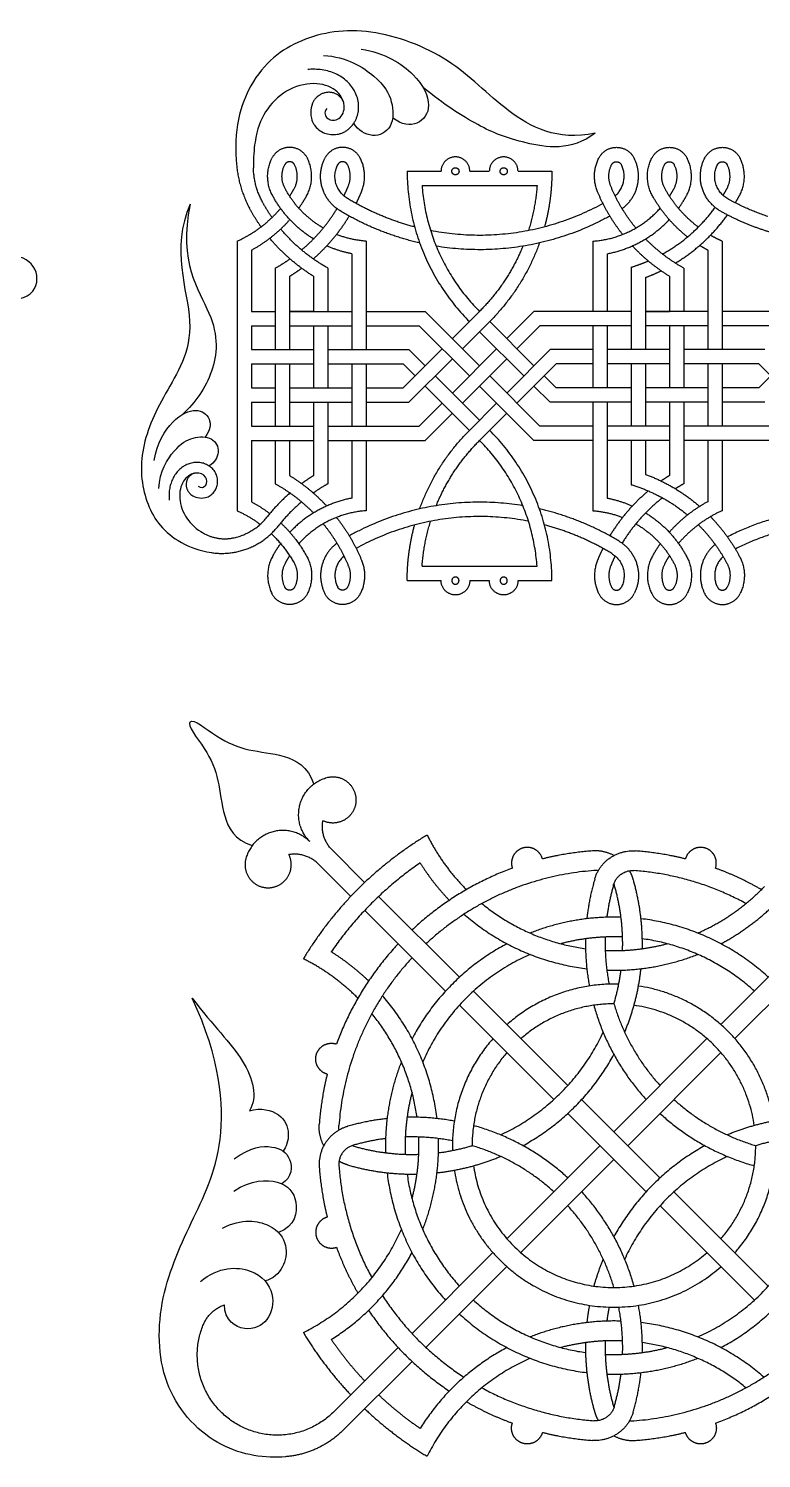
# Model space of a CAD drawing. Header units: millimetres. Extents: x -117 to 119, y -123 to 112.
# Drawn here: x 35.5 to 76, y -68.4 to 10.6 of the extents above; entities that cross this region are included whole.
import ezdxf

# ---------------------------------------------------------------- set-up
doc = ezdxf.new("R2010")
doc.units = ezdxf.units.MM
doc.header["$MEASUREMENT"] = 0
doc.layers.add('Layer 03', color=5, linetype='Continuous')

msp = doc.modelspace()

# ---------------------------------------------------------------- linework, layer by layer
at = {"layer": 'Layer 03'}
for p, q in [((57.282, 1.92), (63.635, 1.92)), ((47.064, -1.147), (47.064, -16.034)), ((54.195, -1.147), (54.195, -7.138)), ((66.722, -1.147), (66.722, -5.025)), ((73.853, -1.147), (73.853, -7.138)), ((47.856, -1.64), (47.856, -5.025)), ((53.402, -1.842), (53.402, -7.138)), ((67.514, -1.842), (67.514, -5.025)), ((73.06, -1.64), (73.06, -7.138)), ((49.177, -2.635), (49.177, -7.138)), ((49.969, -3.088), (49.969, -7.138)), ((51.29, -3.088), (51.29, -5.025)), ((52.082, -2.635), (52.082, -5.025)), ((68.834, -2.585), (68.834, -7.138)), ((69.627, -3.155), (69.627, -7.138)), ((70.947, -3.088), (70.947, -5.025)), ((71.74, -2.635), (71.74, -5.025)), ((47.856, -5.025), (49.177, -5.025)), ((49.969, -5.025), (53.402, -5.025)), ((54.195, -5.025), (57.453, -5.025)), ((57.453, -5.025), (60.458, -8.03)), ((63.463, -5.025), (61.961, -6.528)), ((68.834, -5.025), (63.463, -5.025)), ((73.06, -5.025), (69.627, -5.025)), ((77.111, -5.025), (73.853, -5.025)), ((47.856, -5.817), (49.177, -5.817)), ((47.856, -5.817), (47.856, -7.138)), ((49.969, -5.817), (53.402, -5.817)), ((51.29, -5.817), (51.29, -9.251)), ((52.082, -5.817), (52.082, -9.251)), ((54.195, -5.817), (57.125, -5.817)), ((57.125, -5.817), (59.898, -8.591)), ((61.018, -5.585), (59.516, -7.088)), ((60.458, -6.146), (62.903, -8.591)), ((63.792, -5.817), (62.521, -7.088)), ((68.834, -5.817), (63.792, -5.817)), ((66.722, -5.817), (66.722, -9.251)), ((67.514, -5.817), (67.514, -9.251)), ((73.06, -5.817), (69.627, -5.817)), ((70.947, -5.817), (70.947, -9.251)), ((71.74, -5.817), (71.74, -9.251)), ((76.783, -5.817), (73.853, -5.817)), ((61.401, -7.088), (58.956, -9.533)), ((47.856, -7.138), (51.29, -7.138)), ((52.082, -7.138), (56.561, -7.138)), ((58.956, -7.648), (56.561, -10.043)), ((61.961, -7.648), (59.516, -10.093)), ((66.722, -7.138), (64.356, -7.138)), ((70.947, -7.138), (67.514, -7.138)), ((76.218, -7.138), (71.74, -7.138)), ((47.856, -7.93), (51.29, -7.93)), ((47.856, -7.93), (47.856, -9.251)), ((49.177, -7.93), (49.177, -11.364)), ((49.969, -7.93), (49.969, -11.364)), ((52.082, -7.93), (56.232, -7.93)), ((53.402, -7.93), (53.402, -11.364)), ((54.195, -7.93), (54.195, -11.364)), ((56.232, -7.93), (56.893, -8.591)), ((61.018, -8.591), (63.792, -11.364)), ((64.684, -7.93), (62.521, -10.093)), ((66.722, -7.93), (64.684, -7.93)), ((70.947, -7.93), (67.514, -7.93)), ((68.834, -7.93), (68.834, -11.364)), ((69.627, -7.93), (69.627, -11.364)), ((75.89, -7.93), (71.74, -7.93)), ((73.06, -7.93), (73.06, -11.364)), ((73.853, -7.93), (73.853, -11.364)), ((75.89, -7.93), (76.551, -8.591)), ((47.856, -9.251), (49.177, -9.251)), ((49.969, -9.251), (53.402, -9.251)), ((54.195, -9.251), (56.232, -9.251)), ((57.453, -9.151), (59.898, -11.596)), ((60.458, -9.151), (63.463, -12.156)), ((63.463, -9.151), (64.356, -10.043)), ((68.834, -9.251), (64.684, -9.251)), ((73.06, -9.251), (69.627, -9.251)), ((75.89, -9.251), (73.853, -9.251)), ((47.856, -10.043), (47.856, -11.364)), ((47.856, -10.043), (49.177, -10.043)), ((49.969, -10.043), (53.402, -10.043)), ((51.29, -10.043), (51.29, -14.093)), ((52.082, -10.043), (52.082, -14.546)), ((54.195, -10.043), (56.561, -10.043)), ((58.395, -10.093), (57.125, -11.364)), ((68.834, -10.043), (64.356, -10.043)), ((66.722, -10.043), (66.722, -16.034)), ((67.514, -10.043), (67.514, -15.339)), ((73.06, -10.043), (69.627, -10.043)), ((70.947, -10.043), (70.947, -14.093)), ((71.74, -10.043), (71.74, -14.546)), ((76.218, -10.043), (73.853, -10.043)), ((58.956, -10.653), (57.453, -12.156)), ((61.961, -10.653), (60.458, -12.156)), ((47.856, -11.364), (51.29, -11.364)), ((52.082, -11.364), (57.125, -11.364)), ((66.722, -11.364), (63.792, -11.364)), ((70.947, -11.364), (67.514, -11.364)), ((76.783, -11.364), (71.74, -11.364)), ((47.856, -12.156), (47.856, -15.541)), ((47.856, -12.156), (51.29, -12.156)), ((49.177, -12.156), (49.177, -14.546)), ((49.969, -12.156), (49.969, -14.093)), ((52.082, -12.156), (57.453, -12.156)), ((53.402, -12.156), (53.402, -15.339)), ((54.195, -12.156), (54.195, -16.034)), ((66.722, -12.156), (63.463, -12.156)), ((70.947, -12.156), (67.514, -12.156)), ((68.834, -12.156), (68.834, -14.596)), ((69.627, -12.156), (69.627, -14.026)), ((77.111, -12.156), (71.74, -12.156)), ((73.06, -12.156), (73.06, -15.541)), ((73.853, -12.156), (73.853, -16.034)), ((57.282, -19.102), (63.635, -19.102)), ((54.112, -36.569), (52.313, -34.769)), ((59.347, -41.803), (54.882, -37.338)), ((79.033, -40.711), (74.56, -45.185)), ((65.329, -47.786), (60.117, -42.573)), ((73.789, -45.956), (68.644, -51.101)), ((70.426, -52.883), (66.099, -48.556)), ((67.875, -51.87), (62.737, -57.008)), ((76.409, -58.865), (71.196, -53.653)), ((61.966, -57.779), (57.499, -62.246)), ((56.729, -63.016), (52.95, -66.794))]:
    msp.add_line(p, q, dxfattribs=at)
for points in [[(56.461, 2.713), (58.333, 2.713)], [(59.918, 2.713), (60.998, 2.713)], [(62.583, 2.713), (64.456, 2.713)], [(51.29, -5.025), (49.969, -5.025)], [(60.458, -5.025), (58.956, -6.528)], [(70.947, -5.025), (69.627, -5.025)], [(69.627, -5.025), (70.947, -5.025)], [(61.018, -5.585), (63.463, -8.03)], [(58.395, -7.088), (56.232, -9.251)], [(78.053, -7.088), (75.89, -9.251)], [(56.561, -7.138), (57.453, -8.03)], [(64.356, -7.138), (61.961, -9.533)], [(58.013, -8.591), (60.458, -11.036)], [(64.024, -8.591), (64.684, -9.251)], [(61.401, -10.093), (59.898, -11.596)], [(56.461, -19.894), (58.333, -19.894)], [(59.918, -19.894), (60.998, -19.894)], [(59.918, -19.894), (60.998, -19.894)], [(62.583, -19.894), (64.456, -19.894)], [(53.343, -37.338), (51.543, -35.539)], [(58.578, -42.573), (54.113, -38.108)], [(78.264, -39.942), (73.79, -44.416)], [(64.56, -48.555), (59.348, -43.343)], [(73.019, -45.187), (67.875, -50.331)], [(69.657, -53.652), (65.33, -49.325)], [(67.105, -51.101), (61.968, -56.238)], [(75.639, -59.634), (70.427, -54.422)], [(61.197, -57.009), (56.73, -61.476)], [(55.96, -62.246), (52.412, -65.794)]]:
    msp.add_lwpolyline(points, dxfattribs=at)
for points, knots in [([(66.849, 4.822), (64.73, 4.364), (61.802, 5.932), (59.013, 9.027), (54.311, 10.793), (50.481, 10.19), (47.782, 8.136), (46.835, 5.021), (47.049, 2.955)], [0, 0, 0, 0, 9.255411, 18.510823, 27.766234, 37.021645, 46.277057, 53.623328, 53.623328, 53.623328, 53.623328]), ([(51.591, 6.898), (51.519, 6.845), (51.406, 6.744), (51.242, 6.542), (51.087, 6.051), (51.166, 5.593), (51.259, 5.376), (51.403, 5.156), (51.638, 4.939), (51.972, 4.782), (52.323, 4.723), (52.617, 4.75), (52.846, 4.818), (53.015, 4.895), (53.174, 4.996), (53.36, 5.156), (53.509, 5.345), (53.621, 5.552), (53.709, 5.766), (53.776, 6.053), (53.786, 6.411), (53.719, 6.767), (53.598, 7.072), (53.43, 7.355), (53.217, 7.615), (52.932, 7.862), (52.603, 8.06), (52.244, 8.208), (51.86, 8.305), (51.456, 8.351), (51.16, 8.347), (51.001, 8.334), (50.979, 8.332)], [-0.543138, -0.543138, -0.543138, -0.543138, 0, 0.40537, 1.231894, 2.216234, 2.602971, 2.978284, 3.70721, 4.39532, 5.053128, 5.714571, 6.055294, 6.405932, 6.766812, 7.121879, 7.798183, 8.126708, 8.453375, 9.111785, 9.790753, 10.477289, 11.158155, 11.64735, 12.343325, 13.058282, 13.782328, 14.514187, 15.260707, 16.027744, 16.817295, 16.937298, 16.937298, 16.937298, 16.937298]), ([(52.016, 6.184), (51.849, 5.969), (51.982, 5.511), (52.757, 5.484), (53.132, 6.329), (52.615, 7.279), (51.343, 7.695), (49.724, 7.266), (48.537, 6.029), (48.07, 4.797), (47.958, 3.461), (47.968, 2.909)], [0, 0, 0, 0, 2.792633, 5.585266, 8.377899, 11.170532, 13.963165, 16.755798, 19.548431, 22.341065, 23.827701, 23.827701, 23.827701, 23.827701]), ([(44.477, 0.896), (43.371, -1.577), (45.331, -6.127), (42.944, -9.619), (41.559, -12.806), (41.934, -15.817), (43.281, -17.587), (44.971, -18.249), (45.646, -18.349)], [0, 0, 0, 0, 9.255411, 18.510823, 27.766234, 37.021645, 46.277057, 50.573387, 50.573387, 50.573387, 50.573387]), ([(44.382, -14.992), (44.421, -15.045), (44.496, -15.13), (44.646, -15.251), (45.011, -15.366), (45.352, -15.308), (45.513, -15.239), (45.677, -15.132), (45.838, -14.957), (45.955, -14.709), (45.999, -14.448), (45.978, -14.229), (45.928, -14.059), (45.871, -13.933), (45.796, -13.815), (45.677, -13.677), (45.536, -13.566), (45.382, -13.483), (45.223, -13.418), (45.01, -13.367), (44.744, -13.36), (44.479, -13.41), (44.252, -13.5), (44.042, -13.625), (43.848, -13.783), (43.665, -13.995), (43.518, -14.239), (43.408, -14.507), (43.336, -14.792), (43.301, -15.092), (43.304, -15.312), (43.314, -15.431), (43.316, -15.447)], [-0.543138, -0.543138, -0.543138, -0.543138, 0, 0.40537, 1.231894, 2.216234, 2.602971, 2.978284, 3.70721, 4.39532, 5.053128, 5.714571, 6.055294, 6.405932, 6.766812, 7.121879, 7.798183, 8.126708, 8.453375, 9.111785, 9.790753, 10.477289, 11.158155, 11.64735, 12.343325, 13.058282, 13.782328, 14.514187, 15.260707, 16.027744, 16.817295, 16.937298, 16.937298, 16.937298, 16.937298]), ([(44.913, -14.676), (45.072, -14.8), (45.413, -14.701), (45.433, -14.125), (44.805, -13.847), (44.098, -14.23), (43.789, -15.176), (44.108, -16.38), (44.842, -17.084), (45.323, -17.342), (45.474, -17.404)], [0, 0, 0, 0, 2.792633, 5.585266, 8.377899, 11.170532, 13.963165, 16.755798, 19.548431, 20.650657, 20.650657, 20.650657, 20.650657]), ([(49.745, -68.281), (48.637, -68.373), (46.037, -68.057), (42.788, -64.709), (42.571, -59.71), (44.52, -55.268), (46.569, -51.34), (46.149, -46.296), (44.583, -42.964)], [8.288625, 8.288625, 8.288625, 8.288625, 19.92007, 32.045015, 44.169959, 56.294904, 68.419849, 80.544793, 80.544793, 80.544793, 80.544793])]:
    msp.add_open_spline(points, degree=3, knots=knots, dxfattribs=at)
for points in [[(51.834, 9.109), (53.113, 9.048), (54.949, 7.881), (55.712, 6.602), (55.714, 5.045), (54.552, 4.478), (53.743, 4.974), (53.517, 5.371)], [(53.919, 9.458), (55.232, 9.248), (57.105, 8.075), (57.909, 6.243), (57.103, 5.169), (56.16, 5.274), (55.658, 5.661)], [(66.849, 4.822), (65.528, 3.793), (62.695, 4.254), (60.488, 5.11), (58.483, 6.407), (57.34, 7.343)], [(44.477, 0.896), (43.783, -2.334), (46.146, -5.371), (45.878, -8.445), (44.78, -10.052), (44.051, -10.718)], [(34.008, -3.71), (34.466, -4.517), (35.993, -4.292), (36.153, -2.544), (34.751, -1.709), (32.941, -2.447), (31.966, -4.26), (31.961, -7.222), (33.314, -10.227)], [(42.479, -13.261), (42.635, -12.285), (43.507, -10.893), (44.869, -10.295), (45.667, -10.895), (45.589, -11.596), (45.301, -11.968)], [(42.738, -14.811), (42.783, -13.861), (43.651, -12.496), (44.601, -11.929), (45.759, -11.927), (46.181, -12.791), (45.812, -13.392), (45.517, -13.56)], [(44.47, -27.696), (44.658, -27.508), (45.985, -28.642), (47.666, -29.323), (49.664, -29.46), (50.98, -30.141), (51.302, -31.129)], [(44.47, -27.696), (44.282, -27.884), (45.416, -29.211), (46.097, -30.891), (46.234, -32.889), (46.915, -34.206), (47.904, -34.528)], [(44.583, -42.964), (45.738, -44.464), (47.719, -46.375), (48.209, -48.426), (47.742, -49.175)], [(47.742, -49.175), (48.366, -48.989), (49.573, -49.267), (50.034, -50.455), (49.781, -51.193), (49.606, -51.404)], [(46.902, -51.835), (47.817, -51.159), (49.147, -51.046), (50.122, -51.662), (50.12, -52.86), (49.529, -53.211)], [(46.881, -53.608), (47.853, -52.98), (49.531, -52.931), (50.554, -54.01), (50.262, -55.563), (49.35, -55.89)], [(46.251, -55.656), (47.332, -55.108), (49.108, -55.36), (49.907, -56.604), (49.685, -57.877), (49.049, -58.454), (48.613, -58.573)], [(45.039, -58.598), (46.051, -57.765), (48.108, -57.778), (49.229, -59.268), (48.868, -60.863), (47.552, -61.475), (46.371, -60.766), (46.366, -59.889)]]:
    msp.add_open_spline(points, degree=3, dxfattribs=at)
for points, weights in [([(52.839, 6.731), (52.295, 7.413), (51.591, 6.898)], [1, 0.721438011804, 1]), ([(52.972, 6.436), (52.943, 6.601), (52.839, 6.731)], [1, 0.969035563968, 1]), ([(49.013, 1.393), (48.474, 2.407), (48.991, 3.433)], [1, 0.887970506365, 1]), ([(50.904, 1.354), (51.477, 2.382), (50.947, 3.433)], [1, 0.883287469254, 1]), ([(52.745, 0.538), (50.992, 1.602), (51.915, 3.433)], [1, 0.734208445106, 1]), ([(53.94, 1.586), (54.329, 2.525), (53.871, 3.433)], [1, 0.909048603831, 1]), ([(66.976, 1.586), (66.587, 2.525), (67.045, 3.433)], [1, 0.909048603831, 1]), ([(68.335, 0.648), (69.845, 1.759), (69.001, 3.433)], [1, 0.763658141875, 1]), ([(70.013, 1.354), (69.439, 2.382), (69.969, 3.433)], [1, 0.883287469254, 1]), ([(71.904, 1.393), (72.443, 2.407), (71.925, 3.433)], [1, 0.887970506365, 1]), ([(73.779, 0.505), (71.943, 1.547), (72.894, 3.433)], [1, 0.724173096001, 1]), ([(74.828, 1.393), (75.367, 2.407), (74.85, 3.433)], [1, 0.887970506365, 1]), ([(47.049, 2.955), (47.175, 1.744), (47.752, 0.671)], [1, 0.981009849712, 1]), ([(48.476, 0.999), (47.988, 1.891), (47.968, 2.908)], [1, 0.971336544341, 1]), ([(49.712, 1.765), (49.366, 2.417), (49.698, 3.076)], [1, 0.887970314048, 1]), ([(50.212, 1.74), (50.58, 2.4), (50.239, 3.076)], [1, 0.883287469254, 1]), ([(53.156, 1.216), (52.029, 1.899), (52.623, 3.076)], [1, 0.734209200916, 1]), ([(53.208, 1.889), (53.458, 2.493), (53.164, 3.076)], [1, 0.909048603831, 1]), ([(56.461, 2.713), (56.461, -2.148), (59.898, -5.585)], [1, 0.923879532497, 1]), ([(64.456, 2.713), (64.456, 1.148), (64.046, -0.362)], [1, 0.991228854936, 1]), ([(67.708, 1.889), (67.458, 2.493), (67.752, 3.076)], [1, 0.909048603831, 1]), ([(67.95, 1.353), (68.796, 2.08), (68.293, 3.076)], [1, 0.787521667461, 1]), ([(70.705, 1.74), (70.336, 2.4), (70.677, 3.076)], [1, 0.883287469254, 1]), ([(71.204, 1.765), (71.55, 2.417), (71.218, 3.076)], [1, 0.887970314048, 1]), ([(74.17, 1.194), (72.99, 1.864), (73.601, 3.076)], [1, 0.724168871883, 1]), ([(74.128, 1.765), (74.475, 2.417), (74.142, 3.076)], [1, 0.887970314048, 1]), ([(51.825, -0.422), (50.455, 0.368), (49.712, 1.765)], [1, 0.961206943573, 1]), ([(49.967, 1.335), (50.096, 1.533), (50.212, 1.74)], [1, 0.999392380826, 1]), ([(52.964, 1.349), (53.095, 1.615), (53.208, 1.889)], [1, 0.999480511243, 1]), ([(53.643, 0.933), (53.803, 1.254), (53.94, 1.586)], [1, 0.99935574038, 1]), ([(57.282, 1.92), (57.577, -2.144), (60.458, -5.025)], [1, 0.937136402449, 1]), ([(63.635, 1.92), (63.542, 0.65), (63.161, -0.565)], [1, 0.993296342608, 1]), ([(68.359, -0.776), (67.504, 0.309), (66.976, 1.586)], [1, 0.990580465428, 1]), ([(69.091, -0.422), (68.229, 0.631), (67.708, 1.889)], [1, 0.989229306333, 1]), ([(72.543, -0.372), (71.401, 0.49), (70.705, 1.74)], [1, 0.978529034261, 1]), ([(70.947, 1.331), (71.086, 1.542), (71.204, 1.765)], [1, 0.998955305089, 1]), ([(73.912, 1.382), (74.025, 1.571), (74.128, 1.765)], [1, 0.999695675415, 1]), ([(48.995, 0.159), (48.713, 0.565), (48.476, 0.999)], [1, 0.998560800484, 1]), ([(51.29, -1.026), (49.821, -0.127), (49.013, 1.393)], [1, 0.964678737076, 1]), ([(50.475, 0.673), (50.708, 1.002), (50.904, 1.354)], [1, 0.998592102789, 1]), ([(56.871, -0.362), (54.899, 0.158), (53.156, 1.216)], [1, 0.989670225304, 1]), ([(67.274, 0.933), (62.787, -1.549), (57.755, -0.565)], [1, 0.939598946447, 1]), ([(71.947, -0.913), (70.753, 0.026), (70.013, 1.354)], [1, 0.980507347456, 1]), ([(71.449, 0.663), (71.701, 1.013), (71.904, 1.393)], [1, 0.997673510243, 1]), ([(76.387, 0.217), (75.229, 0.594), (74.17, 1.194)], [1, 0.994932401514, 1]), ([(74.588, 0.968), (74.713, 1.178), (74.828, 1.393)], [1, 0.999684079619, 1]), ([(47.064, -1.147), (48.471, -0.515), (49.467, 0.663)], [1, 0.975157693019, 1]), ([(48.39, -0.359), (48.04, 0.137), (47.752, 0.671)], [1, 0.998160109006, 1]), ([(47.856, -1.64), (49.07, -0.991), (49.978, 0.043)], [1, 0.983931052306, 1]), ([(50.629, -1.634), (51.794, -0.655), (52.581, 0.648)], [1, 0.986597606175, 1]), ([(51.271, -2.128), (52.451, -1.1), (53.26, 0.24)], [1, 0.987964317528, 1]), ([(57.149, -1.246), (54.802, -0.71), (52.745, 0.538)], [1, 0.987150971187, 1]), ([(67.656, 0.24), (63.149, -2.254), (58.066, -1.425)], [1, 0.944902591081, 1]), ([(66.722, -1.147), (68.95, -0.991), (70.441, 0.673)], [1, 0.926794246676, 1]), ([(67.514, -1.842), (69.533, -1.458), (70.938, 0.043)], [1, 0.950753024541, 1]), ([(70.563, -1.857), (72.305, -0.896), (73.473, 0.715)], [1, 0.975994716556, 1]), ([(71.276, -2.36), (72.988, -1.325), (74.152, 0.302)], [1, 0.979429903648, 1]), ([(76.62, -0.682), (75.128, -0.26), (73.779, 0.505)], [1, 0.992785496083, 1]), ([(52.082, -2.635), (50.578, -1.799), (49.477, -0.476)], [1, 0.982954963553, 1]), ([(54.195, -1.147), (53.348, -1.087), (52.557, -0.776)], [1, 0.988340369467, 1]), ([(51.29, -3.088), (49.911, -2.234), (48.873, -0.988)], [1, 0.987083408102, 1]), ([(53.402, -1.842), (52.684, -1.705), (52.016, -1.408)], [1, 0.99334019443, 1]), ([(62.851, -1.425), (62.017, -3.466), (60.458, -5.025)], [1, 0.980303436155, 1]), ([(63.768, -1.246), (62.88, -3.724), (61.018, -5.585)], [1, 0.975754113451, 1]), ([(70.947, -3.088), (69.812, -2.385), (68.9, -1.408)], [1, 0.991182145179, 1]), ([(71.74, -2.635), (70.565, -1.982), (69.627, -1.021)], [1, 0.98950861397, 1]), ([(73.06, -1.64), (72.834, -1.52), (72.617, -1.384)], [1, 0.99943029023, 1]), ([(73.853, -1.147), (73.525, -1), (73.215, -0.819)], [1, 0.998605310422, 1]), ([(49.177, -2.635), (49.595, -2.402), (49.987, -2.128)], [1, 0.998648634601, 1]), ([(68.834, -2.585), (69.316, -2.44), (69.778, -2.241)], [1, 0.998412984952, 1]), ([(49.969, -3.088), (50.308, -2.878), (50.629, -2.642)], [1, 0.999204669676, 1]), ([(69.627, -3.155), (70.067, -2.992), (70.489, -2.787)], [1, 0.998833326854, 1]), ([(57.149, -15.935), (58.037, -13.457), (59.898, -11.596)], [1, 0.975754113451, 1]), ([(64.456, -19.894), (64.456, -15.033), (61.018, -11.596)], [1, 0.923879532511, 1]), ([(58.066, -15.756), (58.899, -13.715), (60.458, -12.156)], [1, 0.980303436155, 1]), ([(63.635, -19.102), (63.339, -15.037), (60.458, -12.156)], [1, 0.93713640246, 1]), ([(44.506, -14.064), (43.999, -14.469), (44.382, -14.992)], [1, 0.721438011804, 1]), ([(44.725, -13.966), (44.603, -13.987), (44.506, -14.064)], [1, 0.969035563968, 1]), ([(49.969, -14.093), (51.105, -14.796), (52.016, -15.774)], [1, 0.991182145179, 1]), ([(51.29, -14.093), (50.95, -14.303), (50.629, -14.539)], [1, 0.999204669676, 1]), ([(69.627, -14.026), (71.283, -14.64), (72.617, -15.797)], [1, 0.98385243331, 1]), ([(70.947, -14.093), (70.714, -14.237), (70.489, -14.394)], [1, 0.99962372253, 1]), ([(49.177, -14.546), (50.351, -15.199), (51.29, -16.16)], [1, 0.98950861397, 1]), ([(52.082, -14.546), (51.663, -14.779), (51.271, -15.054)], [1, 0.998648634601, 1]), ([(69.778, -14.94), (68.512, -16.005), (67.656, -17.421)], [1, 0.986574066629, 1]), ([(68.834, -14.596), (70.56, -15.117), (71.947, -16.268)], [1, 0.980171233777, 1]), ([(71.74, -14.546), (71.504, -14.677), (71.276, -14.822)], [1, 0.99957111061, 1]), ([(47.856, -15.541), (48.39, -15.826), (48.873, -16.193)], [1, 0.996823886938, 1]), ([(49.987, -15.054), (49.286, -15.665), (48.71, -16.394)], [1, 0.995697344157, 1]), ([(50.629, -15.547), (49.912, -16.15), (49.331, -16.886)], [1, 0.994854794306, 1]), ([(53.402, -15.339), (51.376, -15.725), (49.969, -17.234)], [1, 0.95042443341, 1]), ([(62.851, -15.756), (57.767, -14.927), (53.26, -17.421)], [1, 0.944902591081, 1]), ([(67.514, -15.339), (68.232, -15.476), (68.9, -15.774)], [1, 0.99334019443, 1]), ([(70.563, -15.324), (69.217, -16.37), (68.335, -17.829)], [1, 0.983271529, 1]), ([(73.06, -15.541), (71.847, -16.19), (70.938, -17.224)], [1, 0.983931052306, 1]), ([(46.837, -17.539), (47.985, -17.313), (48.71, -16.394)], [1, 0.938063714572, 1]), ([(47.064, -16.034), (47.744, -16.34), (48.342, -16.786)], [1, 0.994018975036, 1]), ([(54.195, -16.034), (51.966, -16.191), (50.475, -17.854)], [1, 0.926794246676, 1]), ([(52.557, -16.405), (53.412, -17.491), (53.94, -18.767)], [1, 0.990580465428, 1]), ([(63.161, -16.616), (58.129, -15.632), (53.643, -18.115)], [1, 0.939598946447, 1]), ([(68.171, -17.719), (66.114, -16.471), (63.768, -15.935)], [1, 0.987150971186, 1]), ([(66.722, -16.034), (67.569, -16.094), (68.359, -16.405)], [1, 0.988340369467, 1]), ([(69.627, -16.155), (71.095, -17.054), (71.904, -18.574)], [1, 0.964678737076, 1]), ([(73.853, -16.034), (72.445, -16.666), (71.449, -17.845)], [1, 0.975157693019, 1]), ([(73.215, -16.362), (74.179, -17.353), (74.828, -18.574)], [1, 0.990007237091, 1]), ([(80.116, -16.014), (76.953, -16.014), (74.152, -17.483)], [1, 0.970975221881, 1]), ([(45.646, -18.349), (47.912, -18.683), (49.331, -16.886)], [1, 0.865666717918, 1]), ([(48.953, -17.3), (49.706, -18.014), (50.212, -18.921)], [1, 0.988524796131, 1]), ([(49.477, -16.706), (50.332, -17.51), (50.904, -18.535)], [1, 0.988235462794, 1]), ([(51.825, -16.759), (52.688, -17.812), (53.208, -19.07)], [1, 0.989229306333, 1]), ([(56.461, -19.894), (56.461, -18.329), (56.871, -16.819)], [1, 0.991228854931, 1]), ([(57.282, -19.102), (57.374, -17.831), (57.755, -16.616)], [1, 0.993296342604, 1]), ([(67.76, -18.397), (66.017, -17.339), (64.046, -16.819)], [1, 0.989670225304, 1]), ([(69.091, -16.759), (70.461, -17.549), (71.204, -18.946)], [1, 0.961206943573, 1]), ([(72.543, -16.809), (73.497, -17.758), (74.128, -18.946)], [1, 0.988804932062, 1]), ([(80.116, -16.806), (77.189, -16.806), (74.588, -18.149)], [1, 0.971733908631, 1]), ([(45.474, -17.404), (46.135, -17.677), (46.837, -17.539)], [1, 0.957257130738, 1]), ([(49.467, -17.845), (49.215, -18.194), (49.013, -18.574)], [1, 0.997673510243, 1]), ([(52.581, -17.829), (51.071, -18.94), (51.915, -20.614)], [1, 0.763658141875, 1]), ([(67.274, -18.115), (67.113, -18.436), (66.976, -18.767)], [1, 0.99935574038, 1]), ([(68.171, -17.719), (69.924, -18.783), (69.001, -20.614)], [1, 0.734208197415, 1]), ([(70.441, -17.854), (70.209, -18.183), (70.013, -18.535)], [1, 0.998592102789, 1]), ([(73.473, -17.896), (72.091, -19.022), (72.894, -20.614)], [1, 0.779359011586, 1]), ([(49.013, -18.574), (48.474, -19.588), (48.991, -20.614)], [1, 0.887970506365, 1]), ([(49.712, -18.946), (49.366, -19.598), (49.698, -20.257)], [1, 0.887970314048, 1]), ([(49.969, -18.513), (49.831, -18.724), (49.712, -18.946)], [1, 0.998955305089, 1]), ([(50.212, -18.921), (50.58, -19.582), (50.239, -20.257)], [1, 0.883287469254, 1]), ([(50.904, -18.535), (51.477, -19.563), (50.947, -20.614)], [1, 0.883287469254, 1]), ([(52.966, -18.534), (52.121, -19.261), (52.623, -20.257)], [1, 0.787521667461, 1]), ([(53.94, -18.767), (54.329, -19.706), (53.871, -20.614)], [1, 0.909048603831, 1]), ([(66.976, -18.767), (66.587, -19.706), (67.045, -20.614)], [1, 0.909048603831, 1]), ([(67.952, -18.53), (67.821, -18.796), (67.708, -19.07)], [1, 0.999480511243, 1]), ([(67.76, -18.397), (68.887, -19.08), (68.293, -20.257)], [1, 0.734208197421, 1]), ([(70.013, -18.535), (69.439, -19.563), (69.969, -20.614)], [1, 0.883287469254, 1]), ([(70.705, -18.921), (70.336, -19.582), (70.677, -20.257)], [1, 0.883287469254, 1]), ([(70.949, -18.516), (70.82, -18.714), (70.705, -18.921)], [1, 0.999392380826, 1]), ([(71.204, -18.946), (71.55, -19.598), (71.218, -20.257)], [1, 0.887970314048, 1]), ([(71.904, -18.574), (72.443, -19.588), (71.925, -20.614)], [1, 0.887970506365, 1]), ([(73.912, -18.563), (73.114, -19.292), (73.601, -20.257)], [1, 0.796769411308, 1]), ([(74.128, -18.946), (74.475, -19.598), (74.142, -20.257)], [1, 0.887970314048, 1]), ([(74.828, -18.574), (75.367, -19.588), (74.85, -20.614)], [1, 0.887970506365, 1]), ([(53.208, -19.07), (53.458, -19.674), (53.164, -20.257)], [1, 0.909048603831, 1]), ([(67.708, -19.07), (67.458, -19.674), (67.752, -20.257)], [1, 0.909048603831, 1]), ([(52.313, -34.769), (51.638, -34.095), (51.802, -33.156)], [1, 0.887561805612, 1]), ([(57.562, -33.946), (53.294, -36.513), (50.727, -40.781)], [1, 0.970418216463, 1]), ([(57.562, -33.946), (58.402, -35.63), (59.734, -36.96)], [1, 0.986944821179, 1]), ([(51.543, -35.539), (50.869, -34.864), (49.93, -35.028)], [1, 0.887561805612, 1]), ([(57.179, -35.485), (54.264, -37.483), (52.266, -40.398)], [1, 0.983020092793, 1]), ([(57.179, -35.485), (57.876, -36.601), (58.788, -37.549)], [1, 0.994611107455, 1]), ([(66.697, -34.824), (65.296, -34.926), (63.934, -35.265)], [1, 0.996318357597, 1]), ([(67.881, -35.075), (67.326, -34.778), (66.697, -34.824)], [1, 0.960501678486, 1]), ([(66.819, -36.384), (67.312, -34.696), (69.066, -34.824)], [1, 0.77771484224, 1]), ([(71.829, -35.265), (70.467, -34.926), (69.066, -34.824)], [1, 0.996318357597, 1]), ([(62.27, -35.776), (59.153, -36.917), (56.729, -39.186)], [1, 0.979932766416, 1]), ([(66.776, -35.909), (61.425, -36.298), (57.499, -39.955)], [1, 0.943198329558, 1]), ([(67.017, -35.918), (66.897, -35.9), (66.776, -35.909)], [1, 0.993844894238, 1]), ([(67.864, -36.689), (68.11, -35.845), (68.987, -35.909)], [1, 0.77771484224, 1]), ([(68.956, -36.428), (68.884, -36.16), (68.746, -35.918)], [1, 0.991931548683, 1]), ([(75.176, -37.729), (72.279, -36.148), (68.987, -35.909)], [1, 0.977318957433, 1]), ([(76.028, -36.96), (74.812, -36.258), (73.493, -35.776)], [1, 0.996318357597, 1]), ([(66.819, -36.384), (66.506, -37.458), (66.385, -38.569)], [1, 0.996162557633, 1]), ([(67.864, -36.689), (67.606, -37.573), (67.49, -38.486)], [1, 0.996885846122, 1]), ([(67.89, -36.66), (67.886, -36.647), (67.881, -36.634)], [1, 0.999921182663, 1]), ([(68.359, -40.32), (68.418, -38.452), (67.89, -36.66)], [1, 0.987350140427, 1]), ([(69.45, -40.222), (69.491, -38.288), (68.956, -36.428)], [1, 0.988632906165, 1]), ([(72.511, -39.359), (74.605, -38.442), (76.191, -36.794)], [1, 0.980905758328, 1]), ([(60.586, -37.729), (63.099, -39.781), (66.313, -40.222)], [1, 0.962643166437, 1]), ([(73.791, -39.949), (75.575, -39.003), (76.975, -37.549)], [1, 0.987444757577, 1]), ([(59.597, -38.318), (62.528, -40.868), (66.385, -41.328)], [1, 0.955756798436, 1]), ([(68.272, -38.486), (65.672, -38.405), (63.252, -39.359)], [1, 0.979410722069, 1]), ([(76.409, -41.797), (73.413, -39.051), (69.378, -38.569)], [1, 0.951862625241, 1]), ([(55.96, -39.955), (53.696, -42.377), (52.556, -45.489)], [1, 0.979990044518, 1]), ([(61.972, -39.949), (58.545, -41.764), (56.729, -45.192)], [1, 0.95588402082, 1]), ([(68.359, -39.578), (66.623, -39.506), (64.942, -39.949)], [1, 0.988838967995, 1]), ([(66.313, -39.675), (66.285, -40.99), (66.526, -42.283)], [1, 0.9947006675, 1]), ([(67.404, -39.578), (67.362, -40.892), (67.614, -42.183)], [1, 0.993672106772, 1]), ([(67.404, -40.32), (69.14, -40.391), (70.821, -39.949)], [1, 0.988836963545, 1]), ([(75.639, -42.567), (72.993, -40.161), (69.45, -39.675)], [1, 0.955129955246, 1]), ([(53.74, -42.954), (52.411, -41.622), (50.727, -40.781)], [1, 0.986944821179, 1]), ([(54.329, -42.007), (53.381, -41.095), (52.266, -40.398)], [1, 0.994611107455, 1]), ([(56.73, -40.725), (53.079, -44.649), (52.689, -49.995)], [1, 0.943300652925, 1]), ([(63.252, -40.538), (59.127, -42.346), (57.318, -46.471)], [1, 0.931476661364, 1]), ([(67.49, -41.411), (70.091, -41.492), (72.511, -40.538)], [1, 0.979408478324, 1]), ([(67.881, -43.267), (68.153, -42.355), (68.272, -41.411)], [1, 0.996672698165, 1]), ([(68.475, -44.839), (69.179, -43.148), (69.378, -41.328)], [1, 0.989805736889, 1]), ([(68.148, -42.183), (64.613, -42.077), (61.966, -44.422)], [1, 0.9296245549, 1]), ([(76.699, -49.745), (75.705, -43.277), (69.237, -42.283)], [1, 0.806328990231, 1]), ([(58.109, -49.604), (57.649, -45.747), (55.099, -42.817)], [1, 0.955753410037, 1]), ([(67.881, -43.267), (64.948, -43.267), (62.737, -45.193)], [1, 0.93651222684, 1]), ([(66.772, -43.346), (67.589, -46.294), (69.657, -48.549)], [1, 0.972285804439, 1]), ([(67.881, -43.267), (68.639, -45.814), (70.427, -47.779)], [1, 0.9749049536, 1]), ([(75.636, -49.991), (74.804, -44.178), (68.991, -43.346)], [1, 0.800120077649, 1]), ([(57.003, -49.532), (56.562, -46.318), (54.51, -43.806)], [1, 0.962639447105, 1]), ([(61.619, -50.507), (65.493, -48.712), (67.287, -44.839)], [1, 0.938806869842, 1]), ([(61.197, -45.192), (58.858, -47.838), (58.964, -51.368)], [1, 0.929813245525, 1]), ([(56.14, -46.471), (55.186, -48.892), (55.267, -51.492)], [1, 0.979407827131, 1]), ([(61.968, -45.963), (60.048, -48.173), (60.048, -51.101)], [1, 0.9367174882, 1]), ([(62.854, -51.101), (66.099, -49.319), (67.881, -46.074)], [1, 0.960183043699, 1]), ([(52.046, -47.153), (51.706, -48.515), (51.604, -49.916)], [1, 0.996318357597, 1]), ([(56.729, -48.162), (56.286, -49.842), (56.358, -51.578)], [1, 0.988836831469, 1]), ([(71.196, -48.549), (73.164, -50.342), (75.715, -51.101)], [1, 0.974816177533, 1]), ([(55.35, -49.604), (54.215, -49.728), (53.121, -50.052)], [1, 0.996004385918, 1]), ([(59.063, -49.745), (57.77, -49.504), (56.456, -49.532)], [1, 0.9947006675, 1]), ([(70.426, -49.319), (72.683, -51.392), (75.636, -52.21)], [1, 0.972200282211, 1]), ([(77.654, -49.604), (75.834, -49.803), (74.143, -50.506)], [1, 0.989805301198, 1]), ([(51.856, -51.101), (51.559, -50.545), (51.604, -49.916)], [1, 0.960501678486, 1]), ([(53.121, -50.052), (51.479, -50.568), (51.604, -52.285)], [1, 0.784269427408, 1]), ([(52.699, -50.236), (52.681, -50.116), (52.689, -49.995)], [1, 0.993844894238, 1]), ([(65.33, -52.876), (63.075, -50.808), (60.127, -49.991)], [1, 0.972286611415, 1]), ([(53.44, -51.092), (52.627, -51.354), (52.689, -52.206)], [1, 0.786556619278, 1]), ([(53.47, -51.118), (53.442, -51.11), (53.414, -51.101)], [1, 0.999642351727, 1]), ([(55.267, -50.71), (54.338, -50.827), (53.44, -51.092)], [1, 0.99678074615, 1]), ([(53.47, -51.118), (55.248, -51.637), (57.1, -51.578)], [1, 0.987559024388, 1]), ([(58.964, -50.834), (57.673, -50.581), (56.358, -50.623)], [1, 0.993672106772, 1]), ([(56.729, -54.04), (57.172, -52.36), (57.1, -50.623)], [1, 0.988838967995, 1]), ([(57.318, -55.73), (58.273, -53.31), (58.192, -50.71)], [1, 0.979410722069, 1]), ([(58.192, -51.492), (59.136, -51.372), (60.048, -51.101)], [1, 0.996672627879, 1]), ([(64.56, -53.646), (62.594, -51.858), (60.048, -51.101)], [1, 0.974906093142, 1]), ([(72.908, -51.101), (69.664, -52.883), (67.881, -56.128)], [1, 0.960183043699, 1]), ([(73.789, -56.245), (75.715, -54.034), (75.715, -51.1)], [1, 0.936507198795, 1]), ([(74.56, -57.016), (76.905, -54.369), (76.799, -50.834)], [1, 0.929619270563, 1]), ([(77.571, -50.709), (76.627, -50.829), (75.715, -51.101)], [1, 0.996672627879, 1]), ([(53.165, -52.163), (52.92, -52.091), (52.699, -51.965)], [1, 0.993205062201, 1]), ([(58.109, -52.597), (59.929, -52.399), (61.619, -51.695)], [1, 0.989805301198, 1]), ([(74.143, -51.695), (70.27, -53.489), (68.476, -57.363)], [1, 0.938806869842, 1]), ([(51.604, -52.285), (51.706, -53.686), (52.046, -55.048)], [1, 0.996318357597, 1]), ([(52.689, -52.206), (52.929, -55.498), (54.51, -58.396)], [1, 0.977318957433, 1]), ([(53.165, -52.163), (55.045, -52.711), (57.003, -52.669)], [1, 0.988361642256, 1]), ([(55.35, -52.597), (55.831, -56.633), (58.578, -59.629)], [1, 0.951867020574, 1]), ([(56.456, -52.669), (56.942, -56.212), (59.348, -58.858)], [1, 0.955134202338, 1]), ([(68.991, -58.855), (68.173, -55.902), (66.099, -53.645)], [1, 0.972199474128, 1]), ([(67.882, -58.934), (67.122, -56.383), (65.329, -54.415)], [1, 0.974815036141, 1]), ([(50.727, -61.42), (54.464, -59.555), (56.14, -55.73)], [1, 0.940245620724, 1]), ([(72.511, -61.664), (76.636, -59.856), (78.444, -55.73)], [1, 0.931476661364, 1]), ([(52.556, -56.712), (53.039, -58.031), (53.74, -59.248)], [1, 0.996318357597, 1]), ([(52.266, -61.803), (55.142, -60.006), (56.729, -57.01)], [1, 0.965746349899, 1]), ([(67.287, -57.363), (66.983, -58.093), (66.772, -58.855)], [1, 0.99807280878, 1]), ([(73.791, -62.253), (77.218, -60.437), (79.033, -57.01)], [1, 0.95588402082, 1]), ([(45.181, -61.029), (45.516, -60.192), (46.366, -59.889)], [1, 0.911154068633, 1]), ([(55.099, -59.385), (56.868, -62.114), (59.597, -63.883)], [1, 0.977952105386, 1]), ([(60.117, -59.628), (62.765, -62.039), (66.313, -62.526)], [1, 0.955009283532, 1]), ([(66.526, -59.919), (66.438, -60.393), (66.385, -60.873)], [1, 0.999281468269, 1]), ([(69.45, -62.526), (69.478, -61.212), (69.237, -59.919)], [1, 0.9947006675, 1]), ([(54.329, -60.194), (56.12, -62.862), (58.788, -64.653)], [1, 0.981161909113, 1]), ([(59.347, -60.398), (62.344, -63.15), (66.385, -63.633)], [1, 0.951748537498, 1]), ([(68.273, -60.79), (65.672, -60.709), (63.252, -61.664)], [1, 0.979408478324, 1]), ([(67.615, -60.018), (67.54, -60.402), (67.49, -60.79)], [1, 0.999435835266, 1]), ([(68.359, -62.624), (68.401, -61.309), (68.148, -60.018)], [1, 0.993672106772, 1]), ([(50.727, -61.42), (51.848, -63.284), (53.343, -64.863)], [1, 0.994150597136, 1]), ([(76.165, -63.883), (73.235, -61.334), (69.378, -60.873)], [1, 0.955756798436, 1]), ([(52.266, -61.803), (53.1, -63.02), (54.113, -64.094)], [1, 0.996976808176, 1]), ([(61.972, -62.253), (58.976, -63.84), (57.179, -66.716)], [1, 0.965746349899, 1]), ([(68.359, -61.882), (66.623, -61.81), (64.942, -62.253)], [1, 0.988836963545, 1]), ([(66.313, -61.979), (66.271, -63.914), (66.807, -65.773)], [1, 0.988632906165, 1]), ([(67.404, -61.882), (67.346, -63.718), (67.855, -65.482)], [1, 0.98776708524, 1]), ([(67.404, -62.624), (69.14, -62.696), (70.821, -62.253)], [1, 0.988838967995, 1]), ([(68.987, -66.293), (74.333, -65.904), (78.257, -62.252)], [1, 0.943300648447, 1]), ([(75.176, -64.472), (72.664, -62.42), (69.45, -61.979)], [1, 0.962643166437, 1]), ([(63.252, -62.842), (59.427, -64.518), (57.562, -68.255)], [1, 0.940245620724, 1]), ([(67.49, -63.715), (70.091, -63.796), (72.511, -62.842)], [1, 0.979410722069, 1]), ([(73.494, -66.425), (76.61, -65.284), (79.033, -63.016)], [1, 0.979940299704, 1]), ([(67.899, -65.512), (68.157, -64.629), (68.273, -63.715)], [1, 0.996885846122, 1]), ([(68.944, -65.817), (69.257, -64.744), (69.378, -63.633)], [1, 0.996162557633, 1]), ([(60.586, -64.472), (63.484, -66.053), (66.776, -66.293)], [1, 0.977318957433, 1]), ([(54.882, -64.863), (55.958, -65.879), (57.179, -66.716)], [1, 0.996957518891, 1]), ([(59.734, -65.242), (60.952, -65.943), (62.271, -66.426)], [1, 0.996316452716, 1]), ([(67.899, -65.512), (67.653, -66.356), (66.776, -66.293)], [1, 0.77771484224, 1]), ([(67.855, -65.482), (67.867, -65.526), (67.881, -65.568)], [1, 0.999163060235, 1]), ([(54.112, -65.633), (55.694, -67.132), (57.562, -68.255)], [1, 0.994125256231, 1]), ([(68.944, -65.817), (68.451, -67.505), (66.697, -67.378)], [1, 0.77771484224, 1]), ([(66.807, -65.773), (66.879, -66.042), (67.017, -66.283)], [1, 0.991931548683, 1]), ([(68.746, -66.283), (68.866, -66.301), (68.987, -66.293)], [1, 0.993844894238, 1]), ([(52.95, -66.794), (51.62, -68.125), (49.745, -68.281)], [1, 0.938946697843, 1]), ([(63.934, -66.936), (65.297, -67.276), (66.697, -67.378)], [1, 0.996320273728, 1]), ([(69.066, -67.378), (70.467, -67.276), (71.83, -66.936)], [1, 0.996316317384, 1]), ([(67.881, -67.126), (68.437, -67.423), (69.066, -67.378)], [1, 0.960501678486, 1])]:
    msp.add_rational_spline(points, weights, degree=2, dxfattribs=at)
for points, weights, knots in [([(50.947, 3.433), (50.643, 4.035), (49.969, 4.035), (49.295, 4.035), (48.991, 3.433)], [1, 0.851591137448, 1, 0.851591137448, 1], [1.791758, 1.791758, 1.791758, 2.424794, 2.424794, 3.05783, 3.05783, 3.05783]), ([(53.871, 3.433), (53.568, 4.035), (52.893, 4.035), (52.219, 4.035), (51.915, 3.433)], [1, 0.851591137448, 1, 0.851591137448, 1], [1.791758, 1.791758, 1.791758, 2.424794, 2.424794, 3.05783, 3.05783, 3.05783]), ([(67.045, 3.433), (67.349, 4.035), (68.023, 4.035), (68.697, 4.035), (69.001, 3.433)], [1, 0.851591137448, 1, 0.851591137448, 1], [1.791758, 1.791758, 1.791758, 2.424794, 2.424794, 3.05783, 3.05783, 3.05783]), ([(69.969, 3.433), (70.273, 4.035), (70.947, 4.035), (71.622, 4.035), (71.925, 3.433)], [1, 0.851591137448, 1, 0.851591137448, 1], [1.791758, 1.791758, 1.791758, 2.424794, 2.424794, 3.05783, 3.05783, 3.05783]), ([(72.894, 3.433), (73.198, 4.035), (73.872, 4.035), (74.546, 4.035), (74.85, 3.433)], [1, 0.851591137448, 1, 0.851591137448, 1], [1.791758, 1.791758, 1.791758, 2.424794, 2.424794, 3.05783, 3.05783, 3.05783]), ([(50.239, 3.076), (50.155, 3.242), (49.969, 3.242), (49.782, 3.242), (49.698, 3.076)], [1, 0.851591126083, 1, 0.851591126083, 1], [1.791758, 1.791758, 1.791758, 2.424794, 2.424794, 3.05783, 3.05783, 3.05783]), ([(53.164, 3.076), (53.08, 3.242), (52.893, 3.242), (52.707, 3.242), (52.623, 3.076)], [1, 0.851591126083, 1, 0.851591126083, 1], [1.791758, 1.791758, 1.791758, 2.424794, 2.424794, 3.05783, 3.05783, 3.05783]), ([(59.918, 2.713), (59.918, 3.505), (59.126, 3.505), (58.333, 3.505), (58.333, 2.713)], [1, 0.707106781187, 1, 0.707106781187, 1], [11.793246, 11.793246, 11.793246, 14.149515, 14.149515, 16.505783, 16.505783, 16.505783]), ([(62.583, 2.713), (62.583, 3.505), (61.791, 3.505), (60.998, 3.505), (60.998, 2.713)], [1, 0.707106781187, 1, 0.707106781187, 1], [11.793246, 11.793246, 11.793246, 14.149515, 14.149515, 16.505783, 16.505783, 16.505783]), ([(67.752, 3.076), (67.836, 3.242), (68.023, 3.242), (68.209, 3.242), (68.293, 3.076)], [1, 0.851591126083, 1, 0.851591126083, 1], [1.791758, 1.791758, 1.791758, 2.424794, 2.424794, 3.05783, 3.05783, 3.05783]), ([(70.677, 3.076), (70.761, 3.242), (70.947, 3.242), (71.134, 3.242), (71.218, 3.076)], [1, 0.851591126083, 1, 0.851591126083, 1], [1.791758, 1.791758, 1.791758, 2.424794, 2.424794, 3.05783, 3.05783, 3.05783]), ([(73.601, 3.076), (73.685, 3.242), (73.872, 3.242), (74.058, 3.242), (74.142, 3.076)], [1, 0.851591126083, 1, 0.851591126083, 1], [1.791758, 1.791758, 1.791758, 2.424794, 2.424794, 3.05783, 3.05783, 3.05783]), ([(59.126, 2.515), (59.324, 2.515), (59.324, 2.713), (59.324, 2.911), (59.126, 2.911), (58.928, 2.911), (58.928, 2.713), (58.928, 2.515), (59.126, 2.515)], [1, 0.707106781187, 1, 0.707106781187, 1, 0.707106781187, 1, 0.707106781187, 1], [0, 0, 0, 0.589049, 0.589049, 1.178097, 1.178097, 1.767146, 1.767146, 2.356194, 2.356194, 2.356194]), ([(61.791, 2.515), (61.989, 2.515), (61.989, 2.713), (61.989, 2.911), (61.791, 2.911), (61.593, 2.911), (61.593, 2.713), (61.593, 2.515), (61.791, 2.515)], [1, 0.707106781187, 1, 0.707106781187, 1, 0.707106781187, 1, 0.707106781187, 1], [0, 0, 0, 0.589049, 0.589049, 1.178097, 1.178097, 1.767146, 1.767146, 2.356194, 2.356194, 2.356194]), ([(59.126, -19.696), (59.324, -19.696), (59.324, -19.894), (59.324, -20.092), (59.126, -20.092), (58.928, -20.092), (58.928, -19.894), (58.928, -19.696), (59.126, -19.696)], [1, 0.707106781187, 1, 0.707106781187, 1, 0.707106781187, 1, 0.707106781187, 1], [0, 0, 0, 0.589049, 0.589049, 1.178097, 1.178097, 1.767146, 1.767146, 2.356194, 2.356194, 2.356194]), ([(61.791, -19.696), (61.989, -19.696), (61.989, -19.894), (61.989, -20.092), (61.791, -20.092), (61.593, -20.092), (61.593, -19.894), (61.593, -19.696), (61.791, -19.696)], [1, 0.707106781187, 1, 0.707106781187, 1, 0.707106781187, 1, 0.707106781187, 1], [0, 0, 0, 0.589049, 0.589049, 1.178097, 1.178097, 1.767146, 1.767146, 2.356194, 2.356194, 2.356194]), ([(50.239, -20.257), (50.155, -20.423), (49.969, -20.423), (49.782, -20.423), (49.698, -20.257)], [1, 0.851591126083, 1, 0.851591126083, 1], [1.791758, 1.791758, 1.791758, 2.424794, 2.424794, 3.05783, 3.05783, 3.05783]), ([(53.164, -20.257), (53.08, -20.423), (52.893, -20.423), (52.707, -20.423), (52.623, -20.257)], [1, 0.851591126083, 1, 0.851591126083, 1], [1.791758, 1.791758, 1.791758, 2.424794, 2.424794, 3.05783, 3.05783, 3.05783]), ([(59.918, -19.894), (59.918, -20.686), (59.126, -20.686), (58.333, -20.686), (58.333, -19.894)], [1, 0.707106781187, 1, 0.707106781187, 1], [11.793246, 11.793246, 11.793246, 14.149515, 14.149515, 16.505783, 16.505783, 16.505783]), ([(62.583, -19.894), (62.583, -20.686), (61.791, -20.686), (60.998, -20.686), (60.998, -19.894)], [1, 0.707106781187, 1, 0.707106781187, 1], [11.793246, 11.793246, 11.793246, 14.149515, 14.149515, 16.505783, 16.505783, 16.505783]), ([(67.752, -20.257), (67.836, -20.423), (68.023, -20.423), (68.209, -20.423), (68.293, -20.257)], [1, 0.851591126083, 1, 0.851591126083, 1], [1.791758, 1.791758, 1.791758, 2.424794, 2.424794, 3.05783, 3.05783, 3.05783]), ([(70.677, -20.257), (70.761, -20.423), (70.947, -20.423), (71.134, -20.423), (71.218, -20.257)], [1, 0.851591126083, 1, 0.851591126083, 1], [1.791758, 1.791758, 1.791758, 2.424794, 2.424794, 3.05783, 3.05783, 3.05783]), ([(73.601, -20.257), (73.685, -20.423), (73.872, -20.423), (74.058, -20.423), (74.142, -20.257)], [1, 0.851591126083, 1, 0.851591126083, 1], [1.791758, 1.791758, 1.791758, 2.424794, 2.424794, 3.05783, 3.05783, 3.05783]), ([(50.947, -20.614), (50.643, -21.216), (49.969, -21.216), (49.295, -21.216), (48.991, -20.614)], [1, 0.851591137448, 1, 0.851591137448, 1], [1.791758, 1.791758, 1.791758, 2.424794, 2.424794, 3.05783, 3.05783, 3.05783]), ([(53.871, -20.614), (53.568, -21.216), (52.893, -21.216), (52.219, -21.216), (51.915, -20.614)], [1, 0.851591137448, 1, 0.851591137448, 1], [1.791758, 1.791758, 1.791758, 2.424794, 2.424794, 3.05783, 3.05783, 3.05783]), ([(67.045, -20.614), (67.349, -21.216), (68.023, -21.216), (68.697, -21.216), (69.001, -20.614)], [1, 0.851591137448, 1, 0.851591137448, 1], [1.791758, 1.791758, 1.791758, 2.424794, 2.424794, 3.05783, 3.05783, 3.05783]), ([(69.969, -20.614), (70.273, -21.216), (70.947, -21.216), (71.622, -21.216), (71.925, -20.614)], [1, 0.851591137448, 1, 0.851591137448, 1], [1.791758, 1.791758, 1.791758, 2.424794, 2.424794, 3.05783, 3.05783, 3.05783]), ([(72.894, -20.614), (73.198, -21.216), (73.872, -21.216), (74.546, -21.216), (74.85, -20.614)], [1, 0.851591137448, 1, 0.851591137448, 1], [1.791758, 1.791758, 1.791758, 2.424794, 2.424794, 3.05783, 3.05783, 3.05783]), ([(51.085, -34.311), (50.226, -33.452), (50.535, -32.277), (50.844, -31.102), (52.014, -30.776)], [1, 0.867236115285, 1, 0.867236115285, 1], [0, 0, 0, 5.06802, 5.06802, 10.13604, 10.13604, 10.13604]), ([(52.014, -30.776), (52.659, -30.597), (53.173, -31.025), (53.687, -31.453), (53.628, -32.12), (53.568, -32.786), (52.986, -33.116), (52.404, -33.446), (51.802, -33.156)], [1, 0.885686184131, 1, 0.885686184131, 1, 0.885686184131, 1, 0.885686184131, 1], [0, 0, 0, 2.832135, 2.832135, 5.664269, 5.664269, 8.496404, 8.496404, 11.328538, 11.328538, 11.328538]), ([(51.085, -34.311), (50.226, -33.452), (49.051, -33.761), (47.876, -34.07), (47.551, -35.24)], [1, 0.867236115285, 1, 0.867236115285, 1], [0, 0, 0, 5.06802, 5.06802, 10.13604, 10.13604, 10.13604]), ([(63.934, -35.265), (63.835, -34.911), (63.513, -34.735), (63.191, -34.558), (62.84, -34.666), (62.488, -34.774), (62.321, -35.101), (62.153, -35.427), (62.27, -35.776)], [1, 0.921307490624, 1, 0.921307490624, 1, 0.921307490624, 1, 0.921307490624, 1], [3.683576, 3.683576, 3.683576, 5.281043, 5.281043, 6.878509, 6.878509, 8.475975, 8.475975, 10.073441, 10.073441, 10.073441]), ([(73.493, -35.776), (73.61, -35.427), (73.442, -35.101), (73.274, -34.774), (72.923, -34.666), (72.572, -34.558), (72.25, -34.735), (71.928, -34.911), (71.829, -35.265)], [1, 0.921307490621, 1, 0.921307490621, 1, 0.921307490621, 1, 0.921307490621, 1], [11.917708, 11.917708, 11.917708, 13.515174, 13.515174, 15.11264, 15.11264, 16.710106, 16.710106, 18.307572, 18.307572, 18.307572]), ([(47.551, -35.24), (47.371, -35.885), (47.799, -36.399), (48.227, -36.913), (48.894, -36.854), (49.56, -36.794), (49.89, -36.212), (50.221, -35.63), (49.93, -35.028)], [1, 0.885686184131, 1, 0.885686184131, 1, 0.885686184131, 1, 0.885686184131, 1], [0, 0, 0, 2.832135, 2.832135, 5.664269, 5.664269, 8.496404, 8.496404, 11.328538, 11.328538, 11.328538]), ([(52.046, -47.153), (51.692, -47.055), (51.516, -46.732), (51.339, -46.41), (51.447, -46.059), (51.555, -45.708), (51.881, -45.54), (52.208, -45.372), (52.556, -45.489)], [1, 0.921307490624, 1, 0.921307490624, 1, 0.921307490624, 1, 0.921307490624, 1], [3.683576, 3.683576, 3.683576, 5.281043, 5.281043, 6.878509, 6.878509, 8.475975, 8.475975, 10.073441, 10.073441, 10.073441]), ([(59.063, -52.456), (59.868, -57.689), (64.846, -59.49), (69.824, -61.291), (73.79, -57.785)], [1, 0.859998399802, 1, 0.859998399802, 1], [59.294301, 59.294301, 59.294301, 78.573373, 78.573373, 97.852445, 97.852445, 97.852445]), ([(60.127, -52.21), (60.786, -56.816), (65.146, -58.441), (69.506, -60.066), (73.019, -57.014)], [1, 0.85976061189, 1, 0.85976061189, 1], [59.106676, 59.106676, 59.106676, 78.402517, 78.402517, 97.698358, 97.698358, 97.698358]), ([(52.046, -55.048), (51.692, -55.147), (51.516, -55.469), (51.339, -55.791), (51.447, -56.142), (51.555, -56.494), (51.881, -56.661), (52.208, -56.829), (52.556, -56.712)], [1, 0.921307490621, 1, 0.921307490621, 1, 0.921307490621, 1, 0.921307490621, 1], [3.683576, 3.683576, 3.683576, 5.281043, 5.281043, 6.878509, 6.878509, 8.475975, 8.475975, 10.073441, 10.073441, 10.073441]), ([(52.412, -65.794), (49.864, -68.342), (46.855, -66.359), (43.845, -64.376), (45.181, -61.029)], [1, 0.775050784748, 1, 0.775050784748, 1], [0, 0, 0, 13.894658, 13.894658, 27.789317, 27.789317, 27.789317]), ([(63.934, -66.936), (63.836, -67.29), (63.514, -67.467), (63.192, -67.643), (62.84, -67.535), (62.489, -67.428), (62.321, -67.101), (62.154, -66.774), (62.271, -66.426)], [1, 0.921316856657, 1, 0.921316856657, 1, 0.921316856657, 1, 0.921316856657, 1], [3.683772, 3.683772, 3.683772, 5.281142, 5.281142, 6.878512, 6.878512, 8.475882, 8.475882, 10.073251, 10.073251, 10.073251]), ([(73.494, -66.425), (73.611, -66.774), (73.443, -67.1), (73.275, -67.427), (72.924, -67.535), (72.573, -67.643), (72.251, -67.466), (71.928, -67.29), (71.83, -66.936)], [1, 0.921316856521, 1, 0.921316856521, 1, 0.921316856521, 1, 0.921316856521, 1], [11.917897, 11.917897, 11.917897, 13.515267, 13.515267, 15.112637, 15.112637, 16.710006, 16.710006, 18.307376, 18.307376, 18.307376])]:
    msp.add_rational_spline(points, weights, degree=2, knots=knots, dxfattribs=at)

doc.saveas('drawing.dxf')
